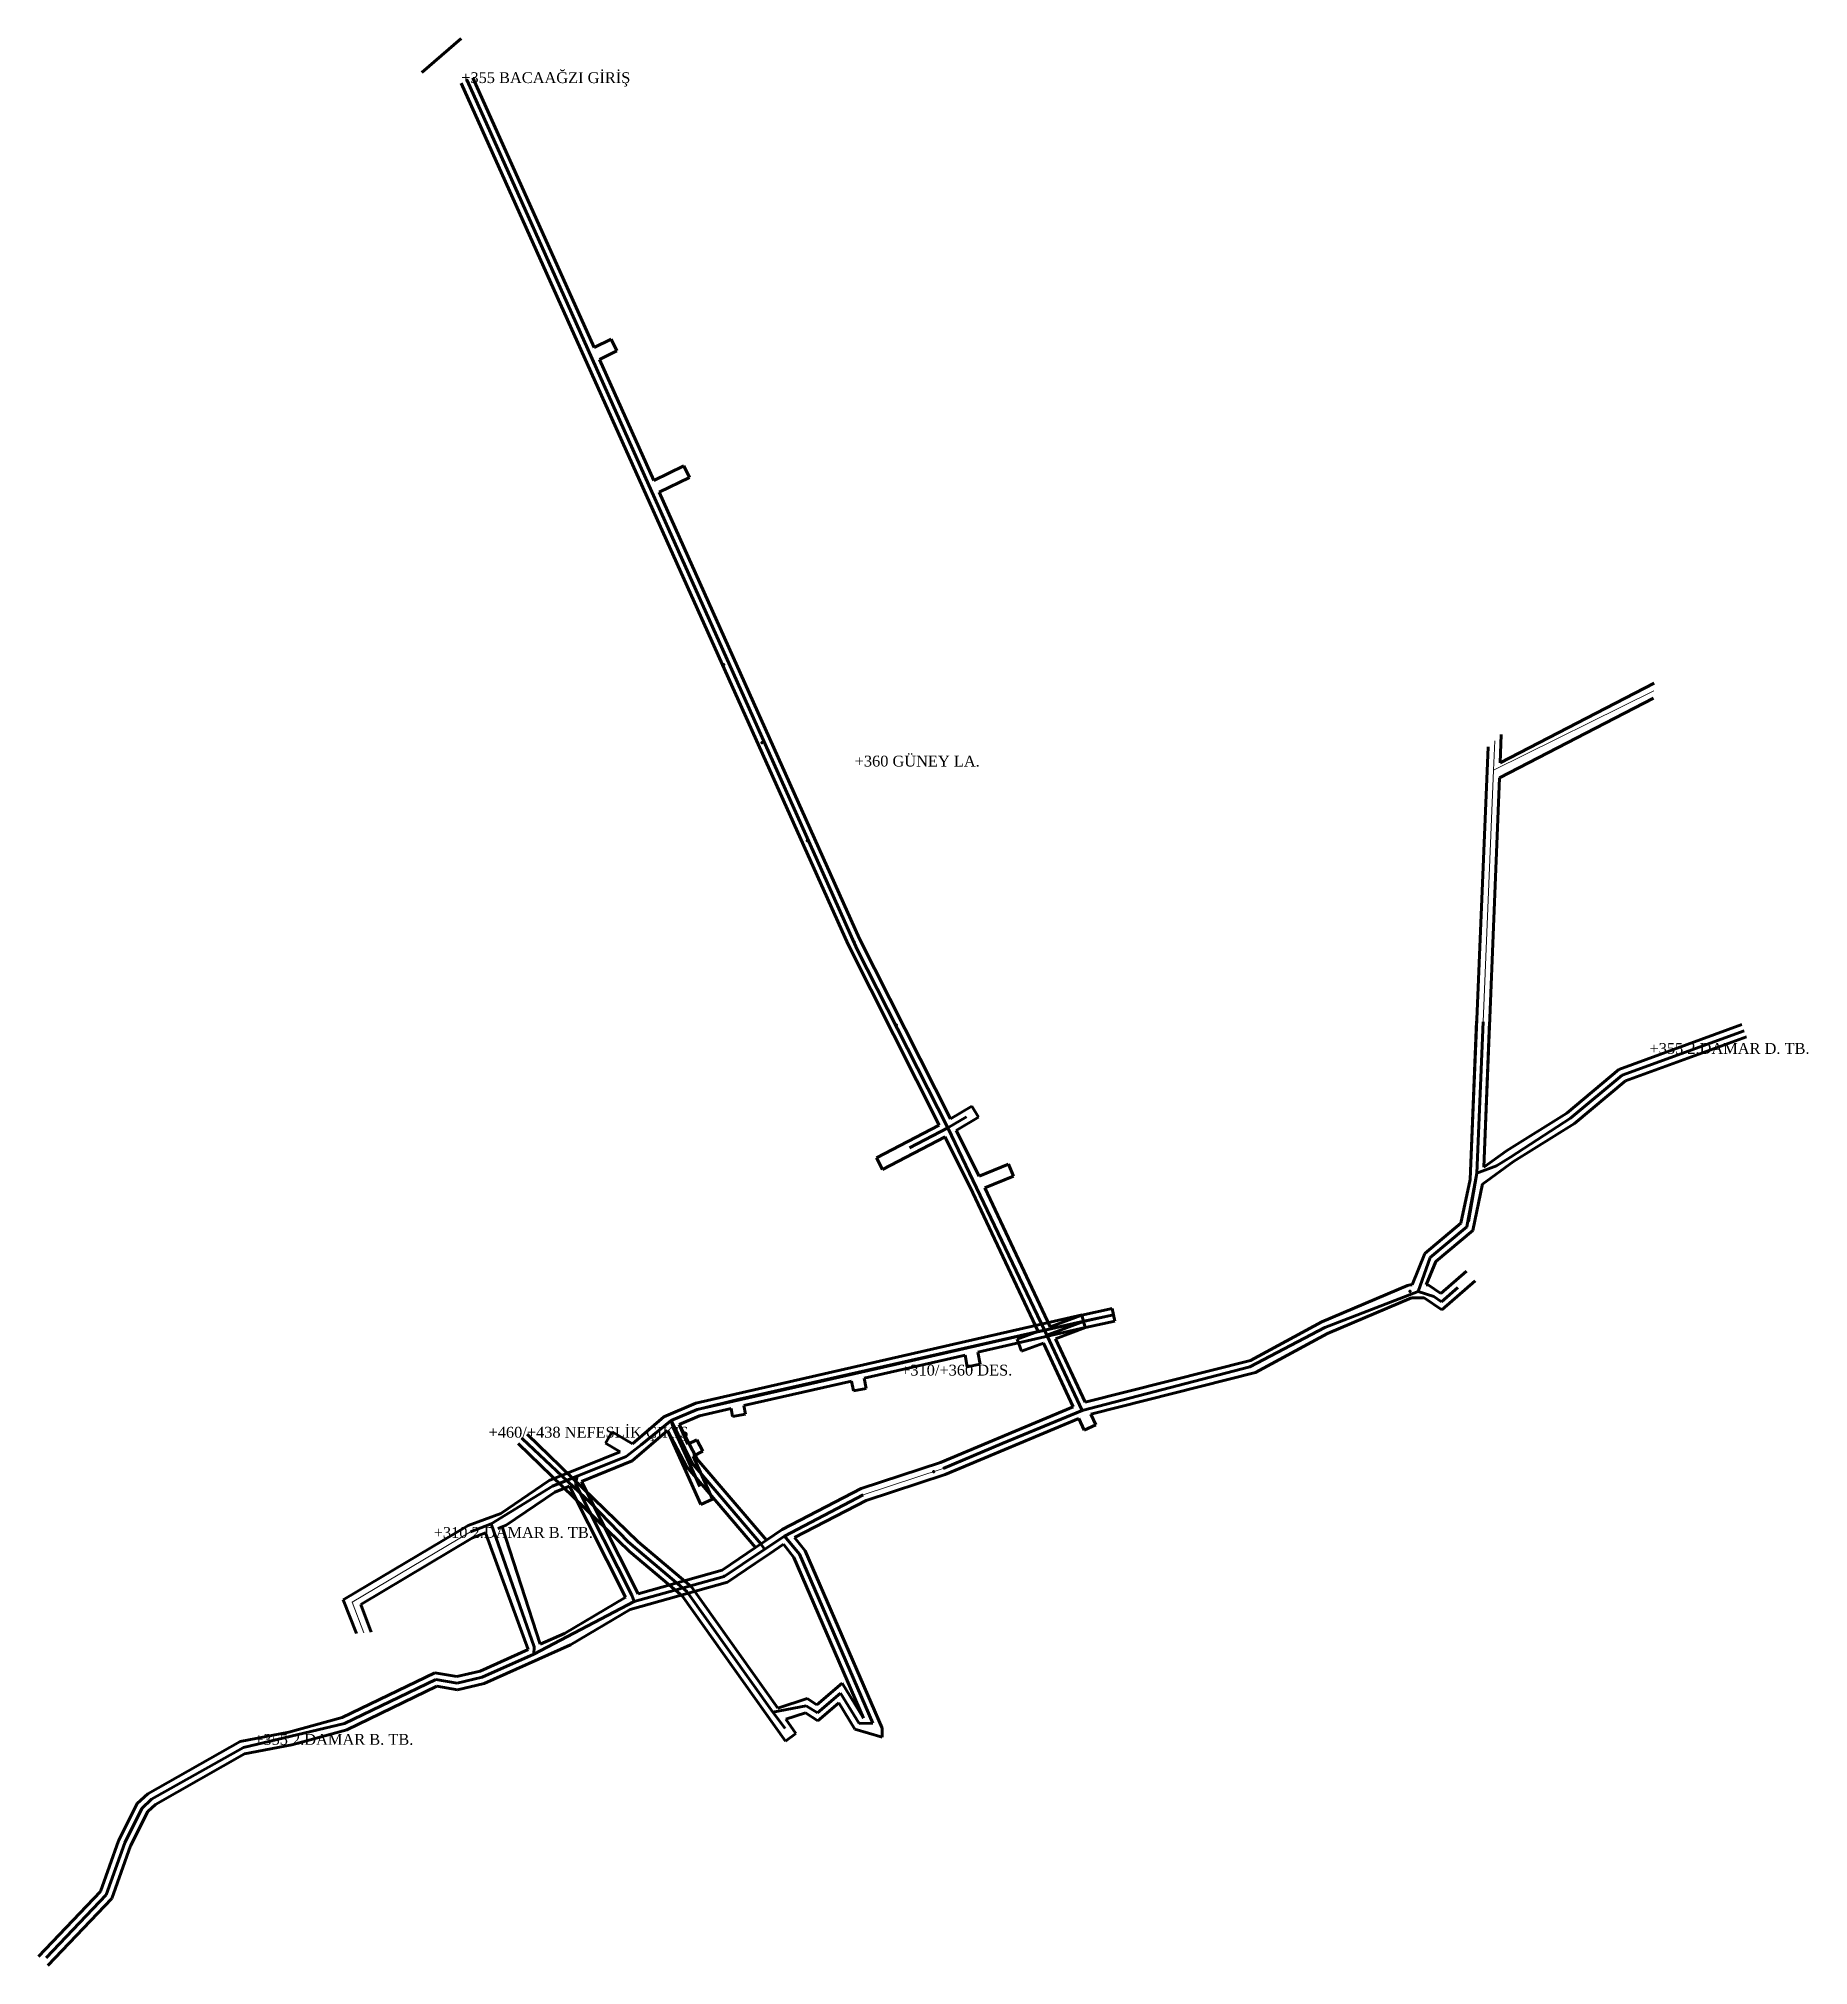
# Model space of a CAD drawing. Header units: millimetres. Extents: x 413114 to 413522, y 4594390 to 4594835.
import ezdxf

# ---------------------------------------------------------------- set-up
doc = ezdxf.new("R2010")
doc.units = ezdxf.units.MM
doc.layers.get('0').update_dxf_attribs({"lineweight": 0})
for name, color, linetype, lineweight in [('BACA', 7, 'Continuous', 0), ('GEOFENCE', 2, 'Continuous', 0), ('INIT_COORD', 174, 'Continuous', 0), ('SEMBOL_BACA_AGZI', 7, 'Continuous', 0)]:
    doc.layers.add(name, color=color, linetype=linetype, lineweight=lineweight)
doc.styles.get("Standard").update_dxf_attribs({"font": 'times.ttf'})

msp = doc.modelspace()

# ---------------------------------------------------------------- linework, layer by layer
at = {"lineweight": 90, "extrusion": (-0.005886, 0.013111, 0.999897)}
for p, q in [((413214.02, 4594826.4, 355.43), (413242, 4594764.07, 356.41)), ((413243.23, 4594761.33, 356.46), (413255.76, 4594733.42, 356.9))]:
    msp.add_line(p, q, dxfattribs=at)
at = {"lineweight": 90, "extrusion": (-0.232173, -0.088978, 0.968596)}
for p, q in [((413211.31, 4594825.18, 355.03), (413300.62, 4594626.24, 358.17)), ((413300.62, 4594626.24, 358.17), (413321.64, 4594584.47, 359.37))]:
    msp.add_line(p, q, dxfattribs=at)
at = {"lineweight": 90}
for p, q in [((413242, 4594764.07, 356.24), (413245.97, 4594766, 356.24)), ((413243.23, 4594761.33, 356.24), (413247.28, 4594763.3, 356.24)), ((413245.97, 4594766, 356.24), (413247.28, 4594763.3, 356.24)), ((413255.76, 4594733.42, 356.72), (413262.71, 4594736.79, 356.72)), ((413262.71, 4594736.79, 356.72), (413264.02, 4594734.09, 356.72)), ((413256.99, 4594730.68, 356.72), (413264.02, 4594734.09, 356.72)), ((413451.02, 4594664.73, 361.92), (413486.56, 4594683.1, 361.92)), ((413451.16, 4594668.18, 361.92), (413486.7, 4594686.55, 361.92)), ((413451.16, 4594668.18, 361.92), (413451.43, 4594674.72, 361.92)), ((413444.27, 4594571.96, 361.92), (413448.39, 4594671.87, 361.92)), ((413447.39, 4594574.8, 361.92), (413451.02, 4594664.73, 361.92)), ((413444.27, 4594571.96, 361.92), (413445.75, 4594608.5, 361.92)), ((413447.39, 4594574.8, 361.92), (413448.75, 4594608.38, 361.92)), ((413478.56, 4594597.38, 361.92), (413507, 4594607.73, 361.92)), ((413480.08, 4594594.74, 361.92), (413508.02, 4594604.91, 361.92)), ((413466.56, 4594587.31, 361.92), (413478.56, 4594597.38, 361.92)), ((413468.33, 4594584.88, 361.92), (413480.08, 4594594.74, 361.92)), ((413329.23, 4594588.92, 359.56), (413330.76, 4594586.34, 359.56)), ((413452.61, 4594578.6, 361.92), (413466.56, 4594587.31, 361.92)), ((413454.29, 4594576.11, 361.92), (413468.33, 4594584.88, 361.92)), ((413307.2, 4594576.96, 359.41), (413308.58, 4594574.29, 359.41)), ((413447.39, 4594574.8, 361.92), (413452.61, 4594578.6, 361.92)), ((413337.7, 4594575.5, 359.8), (413338.82, 4594572.72, 359.8)), ((413442.12, 4594561.83, 361.92), (413444.27, 4594571.96, 361.92)), ((413447.11, 4594570.89, 361.92), (413454.29, 4594576.11, 361.92)), ((413444.84, 4594560.19, 361.92), (413447.12, 4594570.92, 361.92)), ((413433.8, 4594554.85, 361.92), (413442.12, 4594561.83, 361.92)), ((413436.3, 4594553.03, 361.92), (413444.84, 4594560.19, 361.92)), ((413430.88, 4594547.61, 361.92), (413433.8, 4594554.85, 361.92)), ((413434.11, 4594547.61, 361.92), (413436.3, 4594553.03, 361.92)), ((413437.48, 4594545.62, 361.92), (413443.41, 4594550.79, 361.92)), ((413410.02, 4594539.09, 361.99), (413429.78, 4594547.49, 361.99)), ((413434.11, 4594547.61, 361.92), (413434.55, 4594547.61, 361.92)), ((413434.55, 4594547.61, 361.92), (413437.48, 4594545.62, 361.92)), ((413437.71, 4594541.84, 361.92), (413445.38, 4594548.53, 361.92)), ((413347.26, 4594537.91, 360.39), (413354.63, 4594540.65, 360.39)), ((413354.63, 4594540.65, 360.39), (413361.62, 4594542.14, 360.39)), ((413354.63, 4594540.65, 360.39), (413355.38, 4594537.74, 360.39)), ((413361.62, 4594542.14, 360.39), (413362.25, 4594539.2, 360.39)), ((413411.33, 4594536.39, 361.99), (413430.68, 4594544.61, 361.99)), ((413430.68, 4594544.61, 361.92), (413433.63, 4594544.61, 361.92)), ((413433.63, 4594544.61, 361.92), (413437.71, 4594541.84, 361.92)), ((413339.63, 4594535.09, 360.39), (413344.46, 4594536.88, 360.39)), ((413348.53, 4594535.19, 360.39), (413355.46, 4594537.76, 360.39)), ((413355.46, 4594537.76, 360.39), (413362.25, 4594539.2, 360.39)), ((413393.57, 4594530.17, 361.99), (413410.02, 4594539.09, 361.99)), ((413394.67, 4594527.35, 361.99), (413411.33, 4594536.39, 361.99)), ((413330.56, 4594532.07, 345.57), (413331.1, 4594529.28, 345.57)), ((413339.63, 4594535.09, 360.39), (413340.68, 4594532.27, 360.39)), ((413340.68, 4594532.27, 360.39), (413345.74, 4594534.15, 360.39)), ((413327.64, 4594531.4, 345.57), (413328.15, 4594528.71, 345.57)), ((413328.15, 4594528.71, 345.57), (413331.1, 4594529.28, 345.57)), ((413355.4, 4594520.53, 361.99), (413393.57, 4594530.17, 361.99)), ((413356.7, 4594517.76, 361.99), (413394.67, 4594527.35, 361.99)), ((413301.45, 4594525.41, 331.3), (413301.87, 4594523.14, 331.3)), ((413301.87, 4594523.14, 331.3), (413304.82, 4594523.68, 331.3)), ((413304.38, 4594526.08, 331.3), (413304.82, 4594523.68, 331.3)), ((413273.66, 4594519.05, 314.85), (413273.98, 4594517.22, 314.85)), ((413276.58, 4594519.72, 314.85), (413276.93, 4594517.74, 314.85)), ((413321.97, 4594506.62, 361.99), (413352.61, 4594519.48, 361.99)), ((413258.93, 4594514, 307.65), (413263.3, 4594505.67, 311.89)), ((413258.93, 4594514, 307.65), (413266.6, 4594496.92, 309.2)), ((413261.01, 4594516.69, 311.83), (413261.02, 4594516.68, 311.83)), ((413261.61, 4594515.37, 309.2), (413265.8, 4594507.36, 311.89)), ((413261.61, 4594515.37, 309.2), (413263.66, 4594510.79, 309.2)), ((413273.98, 4594517.22, 314.85), (413276.93, 4594517.74, 314.85)), ((413323.02, 4594503.81, 361.99), (413353.88, 4594516.76, 361.99)), ((413355.16, 4594514.04, 360.47), (413357.85, 4594515.31, 360.87)), ((413225.34, 4594511.93, 411.04), (413225.62, 4594512.22, 411.04)), ((413225.62, 4594511.93, 411.04), (413225.34, 4594512.22, 411.04)), ((413225.34, 4594511.93, 411.04), (413225.62, 4594512.22, 411.04)), ((413225.62, 4594511.93, 411.04), (413225.34, 4594512.22, 411.04)), ((413244.63, 4594511.08, 303.09), (413246.16, 4594513.66, 303.09)), ((413248.02, 4594509.07, 303.09), (413244.63, 4594511.08, 303.09)), ((413250.84, 4594510.88, 303.09), (413246.16, 4594513.66, 303.09)), ((413263.66, 4594510.79, 309.2), (413265.68, 4594511.86, 309.2)), ((413265.68, 4594511.86, 309.2), (413267.09, 4594509.22, 309.2)), ((413263.3, 4594505.67, 311.89), (413279.28, 4594486.97, 361.99)), ((413264.89, 4594508.05, 309.2), (413267.09, 4594509.22, 309.2)), ((413264.89, 4594508.05, 309.2), (413269.34, 4594498.14, 309.2)), ((413265.8, 4594507.36, 311.89), (413281.78, 4594488.67, 361.99)), ((413303.67, 4594500.58, 361.99), (413321.97, 4594506.62, 361.99)), ((413285.44, 4594491.15, 361.99), (413303.67, 4594500.58, 361.99)), ((413304.83, 4594497.8, 361.99), (413323.02, 4594503.81, 361.99)), ((413266.6, 4594496.92, 309.2), (413269.34, 4594498.14, 309.2)), ((413288.29, 4594489.25, 361.99), (413304.83, 4594497.8, 361.99)), ((413212.95, 4594492.01, 281.24), (413184.07, 4594474.9, 281.24)), ((413213.92, 4594489.18, 281.24), (413188.14, 4594473.83, 281.24)), ((413281.78, 4594488.67, 361.99), (413285.44, 4594491.15, 361.99)), ((413282.47, 4594485.51, 361.99), (413285.69, 4594487.7, 361.99)), ((413288.13, 4594484.66, 361.99), (413285.69, 4594487.7, 361.99)), ((413290.72, 4594486.22, 361.99), (413288.29, 4594489.25, 361.99)), ((413271.54, 4594481.71, 361.99), (413279.28, 4594486.97, 361.99)), ((413272.82, 4594478.95, 361.99), (413279.25, 4594483.33, 361.99)), ((413279.25, 4594483.33, 361.99), (413282.47, 4594485.51, 361.99)), ((413304.21, 4594447.58, 361.99), (413288.13, 4594484.66, 361.99)), ((413308.48, 4594445.27, 361.99), (413290.72, 4594486.22, 361.99)), ((413250.35, 4594472.67, 361.99), (413272.82, 4594478.95, 361.99)), ((413252.17, 4594476.29, 361.99), (413271.54, 4594481.71, 361.99)), ((413187.16, 4594467.11, 294.24), (413184.07, 4594474.9, 281.24)), ((413235.17, 4594467.12, 361.99), (413249.15, 4594475.45, 361.99)), ((413249.15, 4594475.45, 361.99), (413249.22, 4594475.47, 361.99)), ((413190.49, 4594467.39, 293.76), (413188.14, 4594473.83, 281.24)), ((413236.55, 4594464.45, 361.99), (413250.35, 4594472.67, 361.99)), ((413229.53, 4594464.6, 361.99), (413235.17, 4594467.12, 361.99)), ((413215.68, 4594458.42, 361.99), (413226.78, 4594463.38, 361.99)), ((413216.64, 4594455.57, 361.99), (413236.55, 4594464.45, 361.99)), ((413183.84, 4594447.71, 361.99), (413205.22, 4594458.01, 361.99)), ((413205.22, 4594458.01, 361.99), (413210.34, 4594457.16, 361.99)), ((413210.34, 4594457.16, 361.99), (413215.68, 4594458.42, 361.99)), ((413184.9, 4594444.89, 361.99), (413205.67, 4594454.9, 361.99)), ((413205.67, 4594454.9, 361.99), (413210.45, 4594454.1, 361.99)), ((413210.45, 4594454.1, 361.99), (413216.64, 4594455.57, 361.99)), ((413284.41, 4594449.89, 361.99), (413291.21, 4594452.05, 361.99)), ((413291.21, 4594452.05, 361.99), (413293.42, 4594450.63, 361.99)), ((413293.42, 4594450.63, 361.99), (413299.25, 4594455.63, 361.99)), ((413299.25, 4594455.63, 361.99), (413304.18, 4594447.58, 361.99)), ((413171.54, 4594444.33, 361.99), (413183.84, 4594447.71, 361.99)), ((413286.24, 4594447.33, 361.99), (413290.77, 4594448.77, 361.99)), ((413290.77, 4594448.77, 361.99), (413293.68, 4594446.9, 361.99)), ((413293.68, 4594446.9, 361.99), (413298.53, 4594451.06, 361.99)), ((413298.53, 4594451.06, 361.99), (413302.22, 4594445.04, 361.99)), ((413304.18, 4594447.58, 361.99), (413304.21, 4594447.58, 361.99)), ((413160.27, 4594442.14, 361.99), (413171.54, 4594444.33, 361.99)), ((413172.23, 4594441.41, 361.99), (413184.9, 4594444.89, 361.99)), ((413286.22, 4594442.2, 358.17), (413288.58, 4594444.04, 357.94)), ((413302.22, 4594445.04, 361.99), (413308.53, 4594443.14, 361.99)), ((413308.48, 4594445.27, 361.99), (413308.53, 4594443.14, 361.99)), ((413138.94, 4594430.08, 361.99), (413160.27, 4594442.14, 361.99)), ((413140.72, 4594427.64, 361.99), (413161.32, 4594439.29, 361.99)), ((413161.32, 4594439.29, 361.99), (413172.23, 4594441.41, 361.99)), ((413136.51, 4594427.83, 361.99), (413138.94, 4594430.08, 361.99)), ((413132.22, 4594419.23, 361.99), (413136.51, 4594427.83, 361.99)), ((413134.98, 4594418.05, 361.99), (413138.95, 4594426, 361.99)), ((413138.95, 4594426, 361.99), (413140.72, 4594427.64, 361.99)), ((413128.01, 4594407.51, 361.99), (413132.22, 4594419.23, 361.99)), ((413130.62, 4594405.9, 361.99), (413134.98, 4594418.05, 361.99)), ((413113.73, 4594392.5, 361.99), (413128.01, 4594407.51, 361.99)), ((413115.91, 4594390.43, 361.99), (413130.62, 4594405.9, 361.99))]:
    msp.add_line(p, q, dxfattribs=at)
at = {"lineweight": 90, "extrusion": (-0.127399, -0.041585, 0.990979)}
for p, q in [((413256.99, 4594730.68, 356.94), (413303.3, 4594627.53, 358.56)), ((413303.3, 4594627.53, 358.56), (413324.24, 4594585.95, 359.51)), ((413323, 4594581.8, 359.18), (413328.84, 4594570.2, 359.44)), ((413328.84, 4594570.2, 359.44), (413344.49, 4594536.81, 360.05))]:
    msp.add_line(p, q, dxfattribs=at)
at = {"lineweight": 90, "extrusion": (-0.021443, -0.01275, 0.999689)}
for p, q in [((413324.24, 4594585.95, 359.41), (413329.23, 4594588.92, 359.56)), ((413325.6, 4594583.26, 359.41), (413330.76, 4594586.34, 359.56))]:
    msp.add_line(p, q, dxfattribs=at)
at = {"lineweight": 90, "extrusion": (0.002473, 0.001287, 0.999996)}
for p, q in [((413321.64, 4594584.47, 359.37), (413307.2, 4594576.96, 359.41)), ((413323.02, 4594581.81, 359.37), (413308.58, 4594574.29, 359.41))]:
    msp.add_line(p, q, dxfattribs=at)
at = {"lineweight": 90, "extrusion": (-0.009149, 0.018167, 0.999793)}
msp.add_line((413325.6, 4594583.26, 359.57), (413330.89, 4594572.76, 359.81), dxfattribs=at)
at = {"lineweight": 90, "extrusion": (-0.017012, -0.006847, 0.999832)}
for p, q in [((413330.89, 4594572.76, 359.67), (413337.7, 4594575.5, 359.8)), ((413332.2, 4594570.05, 359.67), (413338.82, 4594572.72, 359.8))]:
    msp.add_line(p, q, dxfattribs=at)
at = {"lineweight": 90, "extrusion": (-0.007018, 0.014979, 0.999863)}
for p, q in [((413332.2, 4594570.05, 359.87), (413347.26, 4594537.91, 360.45)), ((413345.15, 4594535.4, 360.08), (413345.16, 4594535.38, 360.08)), ((413345.74, 4594534.15, 360.1), (413352.61, 4594519.48, 360.37)), ((413348.53, 4594535.19, 360.5), (413355.4, 4594520.53, 360.77)), ((413353.88, 4594516.76, 360.42), (413355.16, 4594514.04, 360.47)), ((413356.7, 4594517.76, 360.82), (413357.85, 4594515.31, 360.87))]:
    msp.add_line(p, q, dxfattribs=at)
at = {"lineweight": 90, "extrusion": (0, 0.490059, 0.871689)}
for p, q in [((413429.78, 4594547.49, 361.99), (413430.37, 4594547.61, 361.92)), ((413430.37, 4594547.61, 361.92), (413430.88, 4594547.61, 361.92))]:
    msp.add_line(p, q, dxfattribs=at)
at = {"lineweight": 90, "extrusion": (-0.457217, -0.104553, 0.883188)}
for p, q in [((413354.71, 4594540.67, 360.39), (413265.47, 4594520.26, 311.77)), ((413355.38, 4594537.74, 360.39), (413330.56, 4594532.07, 346.87)), ((413327.64, 4594531.4, 345.28), (413304.38, 4594526.08, 332.61)), ((413301.45, 4594525.41, 331.02), (413276.58, 4594519.72, 317.47)), ((413265.47, 4594520.26, 311.77), (413258.06, 4594517.12, 307.57)), ((413273.66, 4594519.05, 315.87), (413266.34, 4594517.38, 311.88)), ((413258.93, 4594514, 307.65), (413250.76, 4594506.95, 302.59)), ((413258.06, 4594517.12, 307.57), (413250.84, 4594510.88, 303.09)), ((413248.02, 4594509.07, 301.42), (413231.64, 4594502.43, 292.15)), ((413250.76, 4594506.95, 302.59), (413239.09, 4594502.22, 295.99)), ((413231.64, 4594502.43, 292.15), (413220.49, 4594494.83, 285.48)), ((413236.3, 4594501.09, 294.41), (413232.9, 4594499.71, 292.48)), ((413232.9, 4594499.71, 292.48), (413221.72, 4594492.09, 285.8)), ((413220.49, 4594494.83, 285.48), (413212.95, 4594492.01, 281.24)), ((413221.72, 4594492.09, 285.8), (413219.77, 4594491.37, 284.7))]:
    msp.add_line(p, q, dxfattribs=at)
at = {"lineweight": 90, "extrusion": (-0.426542, -0.180903, 0.886192)}
msp.add_line((413266.34, 4594517.38, 311.88), (413261.61, 4594515.37, 309.2), dxfattribs=at)
at = {"lineweight": 90, "extrusion": (0.356751, -0.346248, 0.867664)}
for p, q in [((413224.43, 4594511, 411.04), (413250.15, 4594486.04, 390.5)), ((413226.52, 4594513.15, 411.04), (413252.18, 4594488.25, 390.55)), ((413252.18, 4594488.25, 390.55), (413264.5, 4594477.85, 381.33)), ((413250.15, 4594486.04, 390.5), (413262.31, 4594475.78, 381.41)), ((413262.31, 4594475.78, 381.41), (413286.22, 4594442.2, 358.17)), ((413264.5, 4594477.85, 381.33), (413284.41, 4594449.89, 361.99))]:
    msp.add_line(p, q, dxfattribs=at)
at = {"lineweight": 90, "extrusion": (-0.379391, 0.752431, 0.538433)}
for p, q in [((413236.3, 4594501.09, 294.41), (413249.22, 4594475.47, 358.92)), ((413239.09, 4594502.22, 295.99), (413252.17, 4594476.29, 359.85))]:
    msp.add_line(p, q, dxfattribs=at)
at = {"lineweight": 90, "extrusion": (-0.289424, 0.794121, 0.53442)}
for p, q in [((413220.75, 4594491.73, 285.25), (413229.53, 4594464.6, 359.71)), ((413216.96, 4594490.32, 283.12), (413226.78, 4594463.38, 360.04))]:
    msp.add_line(p, q, dxfattribs=at)
at = {"lineweight": 90, "extrusion": (-0.436311, -0.163061, 0.884898)}
msp.add_line((413216.96, 4594490.32, 283.12), (413213.92, 4594489.18, 281.41), dxfattribs=at)
at = {"lineweight": 90, "extrusion": (0.284751, -0.399944, 0.871184)}
msp.add_line((413286.24, 4594447.33, 360.21), (413288.58, 4594444.04, 357.94), dxfattribs=at)
at = {"lineweight": 90}
for p in [(413212.66, 4594825.79, 355.23), (413271.88, 4594690.89, 357.29), (413280.72, 4594672.86, 357.48), (413291.23, 4594650.21, 358.03), (413301.96, 4594626.89, 358.36), (413311.8, 4594607.66, 358.75), (413430.37, 4594546.11, 361.92), (413408.83, 4594536.78, 361.53), (413320.42, 4594504.46, 361.41), (413241.19, 4594497.27, 397.06), (413249.86, 4594488.25, 390.57), (413271.99, 4594480.28, 361.99)]:
    msp.add_point(p, dxfattribs=at)
at = {"layer": 'BACA', "lineweight": 90}
for p, q in [((413355.04, 4594539.2, 360.39), (413361.94, 4594540.67, 360.39)), ((413275.5, 4594521.19, 360.39), (413355.04, 4594539.2, 360.39)), ((413265.9, 4594518.82, 360.39), (413275.5, 4594521.19, 360.39))]:
    msp.add_line(p, q, dxfattribs=at)
at = {"layer": 'GEOFENCE', "lineweight": 90}
for p, q in [((413202.19, 4594827.62, 355.03), (413211.31, 4594835.46, 355.03)), ((413212.66, 4594825.79, 355.23), (413233.14, 4594780.18, 355.95)), ((413233.14, 4594780.18, 355.95), (413253.61, 4594734.57, 356.67)), ((413253.61, 4594734.57, 356.67), (413274.09, 4594688.96, 357.39)), ((413274.09, 4594688.96, 357.39), (413294.57, 4594643.35, 358.11)), ((413294.57, 4594643.35, 358.11), (413302.76, 4594625.11, 358.39)), ((413302.76, 4594625.11, 358.39), (413323.63, 4594583.88, 359.44)), ((413445.83, 4594573.38, 361.92), (413447.25, 4594608.35, 361.92)), ((413479.32, 4594596.06, 361.92), (413507.51, 4594606.32, 361.92)), ((413467.45, 4594586.1, 361.92), (413479.32, 4594596.06, 361.92)), ((413323.63, 4594583.88, 359.44), (413327.94, 4594586.41, 359.52)), ((413453.55, 4594577.1, 361.92), (413467.45, 4594586.1, 361.92)), ((413323.63, 4594583.88, 359.44), (413314.78, 4594579.23, 359.42)), ((413323.63, 4594583.88, 359.44), (413345.19, 4594538.77, 360.34)), ((413450.35, 4594575.1, 361.92), (413453.55, 4594577.1, 361.92)), ((413443.48, 4594561.01, 361.92), (413445.83, 4594573.38, 361.92)), ((413443.83, 4594562.29, 361.92), (413445.83, 4594573.38, 361.92)), ((413445.83, 4594573.38, 361.92), (413450.35, 4594575.1, 361.92)), ((413435.05, 4594553.94, 361.92), (413443.48, 4594561.01, 361.92)), ((413432.25, 4594546.11, 361.92), (413435.05, 4594553.94, 361.92)), ((413410.68, 4594537.74, 361.99), (413432.25, 4594546.11, 361.92)), ((413432.25, 4594546.11, 361.92), (413435.84, 4594544.92, 361.92)), ((413437.6, 4594543.73, 361.92), (413441.37, 4594547.02, 361.92)), ((413355, 4594539.19, 360.39), (413361.94, 4594540.67, 360.39)), ((413435.84, 4594544.92, 361.92), (413437.6, 4594543.73, 361.92)), ((413334.67, 4594534.54, 349.31), (413351.89, 4594538.48, 358.69)), ((413345.19, 4594538.77, 360.34), (413346.5, 4594536.03, 360.39)), ((413346.5, 4594536.03, 360.39), (413355, 4594539.19, 360.39)), ((413393.36, 4594528.7, 361.99), (413410.68, 4594537.74, 361.99)), ((413308.84, 4594528.64, 335.23), (413334.67, 4594534.54, 349.31)), ((413346.5, 4594536.03, 360.39), (413354.64, 4594518.64, 361.99)), ((413265.8, 4594518.8, 311.77), (413308.84, 4594528.64, 335.23)), ((413354.64, 4594518.64, 361.99), (413393.36, 4594528.7, 361.99)), ((413259.82, 4594516.26, 307.61), (413265.8, 4594518.8, 311.77)), ((413354.64, 4594518.64, 361.99), (413336.18, 4594510.96, 361.99)), ((413252.84, 4594510.68, 303.27), (413259.82, 4594516.26, 307.61)), ((413259.82, 4594516.26, 307.61), (413260.26, 4594514.7, 307.65)), ((413259.82, 4594516.26, 307.61), (413264.55, 4594506.52, 311.89)), ((413260.26, 4594514.7, 307.65), (413266.4, 4594501.02, 307.65)), ((413225.48, 4594512.08, 411.04), (413241.19, 4594497.27, 397.06)), ((413249.39, 4594508.01, 302), (413252.84, 4594510.68, 303.27)), ((413336.18, 4594510.96, 361.99), (413322.55, 4594505.23, 361.99)), ((413238.07, 4594503.42, 295.6), (413249.39, 4594508.01, 302)), ((413264.55, 4594506.52, 311.89), (413280.48, 4594487.78, 361.99)), ((413218.25, 4594492.39, 284.03), (413232.39, 4594501.12, 292.39)), ((413232.39, 4594501.12, 292.39), (413238.07, 4594503.42, 295.6)), ((413237.7, 4594501.65, 295.2), (413238.07, 4594503.42, 295.6)), ((413250.67, 4594475.92, 361.88), (413237.7, 4594501.65, 295.2)), ((413241.19, 4594497.27, 397.06), (413249.86, 4594488.25, 390.57)), ((413304.14, 4594499.15, 361.99), (413285.95, 4594489.58, 361.99)), ((413218.25, 4594492.39, 284.03), (413213.43, 4594490.59, 281.24)), ((413228.16, 4594463.99, 361.99), (413218.25, 4594492.39, 284.03)), ((413249.86, 4594488.25, 390.57), (413253.45, 4594485.21, 388.81)), ((413279.28, 4594486.97, 361.99), (413281.78, 4594488.67, 361.99)), ((413280.48, 4594487.78, 361.99), (413281.32, 4594486.54, 361.99)), ((413285.95, 4594489.58, 361.99), (413280.52, 4594486, 361.99)), ((413285.95, 4594489.58, 361.99), (413289.42, 4594485.44, 361.99)), ((413263.41, 4594476.81, 381.37), (413253.45, 4594485.21, 388.81)), ((413280.52, 4594486, 361.99), (413271.99, 4594480.28, 361.99)), ((413289.42, 4594485.44, 361.99), (413306.33, 4594446.43, 361.99)), ((413271.99, 4594480.28, 361.99), (413251.26, 4594474.48, 361.99)), ((413251.26, 4594474.48, 361.99), (413228.06, 4594462.31, 361.99)), ((413250.67, 4594475.92, 361.88), (413251.26, 4594474.48, 361.99)), ((413283.23, 4594448.97, 362.11), (413263.41, 4594476.81, 381.37)), ((413228.06, 4594462.31, 361.99), (413216.16, 4594456.99, 361.99)), ((413228.06, 4594462.31, 361.99), (413228.16, 4594463.99, 361.99)), ((413205.44, 4594456.46, 361.99), (413184.37, 4594446.3, 361.99)), ((413210.4, 4594455.63, 361.99), (413205.44, 4594456.46, 361.99)), ((413216.16, 4594456.99, 361.99), (413210.4, 4594455.63, 361.99)), ((413298.89, 4594453.34, 361.99), (413293.55, 4594448.77, 361.99)), ((413303.2, 4594446.31, 361.99), (413298.89, 4594453.34, 361.99)), ((413290.99, 4594450.41, 361.99), (413283.23, 4594448.97, 362.11)), ((413283.23, 4594448.97, 362.11), (413286.07, 4594445.15, 360.59)), ((413293.55, 4594448.77, 361.99), (413290.99, 4594450.41, 361.99)), ((413184.37, 4594446.3, 361.99), (413161.04, 4594440.76, 361.99)), ((413306.33, 4594446.43, 361.99), (413303.2, 4594446.31, 361.99)), ((413161.04, 4594440.76, 361.99), (413139.83, 4594428.86, 361.99)), ((413137.61, 4594426.67, 361.99), (413133.63, 4594418.72, 361.99)), ((413139.83, 4594428.86, 361.99), (413137.61, 4594426.67, 361.99)), ((413133.63, 4594418.72, 361.99), (413129.31, 4594406.71, 361.99)), ((413129.31, 4594406.71, 361.99), (413115.53, 4594392.21, 361.99))]:
    msp.add_line(p, q, dxfattribs=at)
at = {"layer": 'GEOFENCE'}
for p, q in [((413449.63, 4594666.52, 361.92), (413486.63, 4594684.83, 361.92)), ((413449.63, 4594666.52, 361.92), (413449.91, 4594673.3, 361.92)), ((413447.25, 4594608.35, 361.92), (413449.63, 4594666.52, 361.92)), ((413304.14, 4594499.15, 361.99), (413322.55, 4594505.23, 361.99)), ((413213.43, 4594490.59, 281.24), (413186.11, 4594474.37, 281.24)), ((413186.11, 4594474.37, 281.24), (413188.83, 4594467.22, 294.05))]:
    msp.add_line(p, q, dxfattribs=at)
at = {"layer": 'INIT_COORD', "lineweight": 90}
msp.add_point((413212.66, 4594825.79, 355.23), dxfattribs=at)
at = {"layer": 'SEMBOL_BACA_AGZI', "lineweight": 90}
msp.add_line((413226.83, 4594513.59, 411.04), (413226.83, 4594513.59, 411.04), dxfattribs=at)
msp.add_line((413226.83, 4594513.59, 411.04), (413226.83, 4594513.59, 411.04), dxfattribs=at)

# ---------------------------------------------------------------- texts
at = {"lineweight": 90}
for s, p in [('+355 BACAAĞZI GİRİŞ', (413211.31, 4594825.18, 355.03)), ('+360 GÜNEY LA.', (413302.15, 4594667.33, 355.03)), ('+355 2.DAMAR D. TB.', (413485.65, 4594600.97, 355.03)), ('+310/+360 DES.', (413312.88, 4594526.68, 355.03)), ('+460/+438 NEFESLİK ÇIKIŞ', (413217.62, 4594512.33, 355.03)), ('+310 2.DAMAR B. TB.', (413204.96, 4594489.18, 355.03)), ('+355 2.DAMAR B. TB.', (413163.52, 4594441.4, 355.03))]:
    msp.add_text(s, height=2.5, dxfattribs=at).set_placement(p)

doc.saveas('drawing.dxf')
